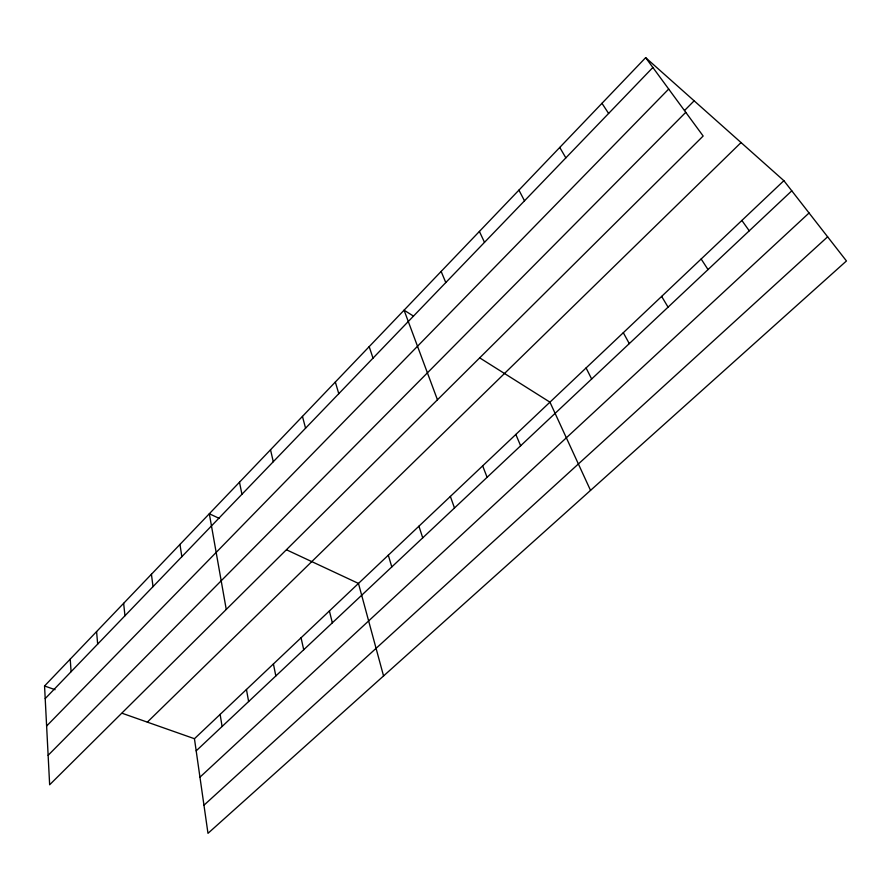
<?xml version="1.0" encoding="UTF-8"?>
<svg xmlns="http://www.w3.org/2000/svg" width="891" height="891" viewBox="0 0 891 891"><rect width="100%" height="100%" fill="white"/><g stroke="black" fill="none" stroke-linecap="round" stroke-linejoin="round"><path stroke-width="1.34" d="M645.652 57.659L703.155 136.022L49.651 784.771L44.55 685.981L645.652 57.659L783.88 180.684L846.45 260.963L207.982 833.341L194.45 738.717L783.88 180.684M45.196 698.6L652.869 67.493M46.622 726.02L668.696 89.055M684.555 110.495L694.145 100.817M48.125 755.301L685.769 112.333M147.338 722.133L741.056 142.56M196.187 750.846L791.787 190.819M199.952 777.175L809.061 212.994M203.961 805.208L827.628 236.817M44.55 685.981L55.053 689.679M122.19 713.29L194.45 738.717M219.32 518.428L209.318 513.751L226.258 609.444M286.791 549.936L358.472 583.427L383.553 675.946M413.457 316.093L404.069 310.179L437.448 399.792M480.082 358.104L549.947 402.153L590.533 490.384M741.869 220.445L749.253 230.814M601.971 103.311L608.62 113.458M701.15 259.003L708.033 269.572M661.645 296.402L668.061 307.15M559.76 147.438L565.852 157.874M623.31 332.699L629.291 343.614M518.918 190.128L524.509 200.809M586.089 367.927L591.646 378.998M479.403 231.437L484.504 242.352M515.833 434.44L520.634 445.778M441.145 271.432L445.79 282.558M482.655 465.848L487.099 477.309M450.367 496.421L454.477 507.981M369.186 346.644L373.017 358.149M418.926 526.191L422.724 537.841M388.309 555.182L391.795 566.91M335.328 382.027L338.78 393.688M302.461 416.398L305.557 428.203M329.403 610.948L332.332 622.831M270.519 449.777L273.292 461.716M301.058 637.778L303.72 649.728M239.49 482.22L241.94 494.271M273.414 663.951L275.831 675.957M246.451 689.478L248.622 701.529M220.133 714.393L222.082 726.488M179.971 544.423L181.842 556.686M151.425 574.272L153.018 586.623M123.637 603.318L124.974 615.748M96.573 631.596L97.676 644.093M70.222 659.14L71.091 671.703"/></g></svg>
